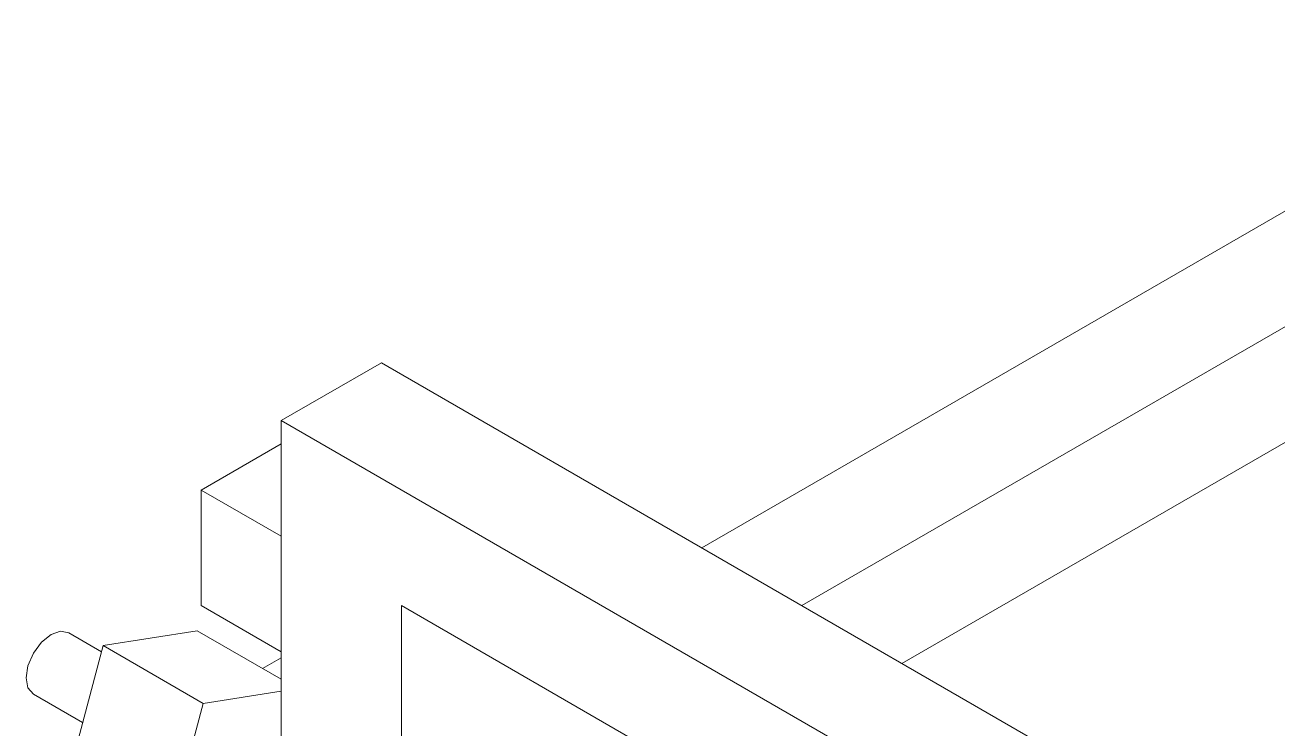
# Model space of a CAD drawing. Header units: millimetres. Extents: x -250 to 3947, y -1468 to 870.
# Drawn here: x 431.43 to 475.68, y 199.31 to 224.16 of the extents above; entities that cross this region are included whole.
import ezdxf

# ---------------------------------------------------------------- set-up
doc = ezdxf.new("R2010")
doc.units = ezdxf.units.MM

msp = doc.modelspace()

# ---------------------------------------------------------------- linework, layer by layer
at = {"color": 7, "linetype": 'Continuous', "lineweight": 15}
for p, q in [((455.3328, 205.7056), (501.0476, 232.0962)), ((458.8684, 203.6646), (503.1667, 229.2374)), ((462.4045, 201.6232), (504.5832, 225.9724)), ((444.0173, 212.2379), (440.4818, 210.1969)), ((504.8285, 177.1323), (444.0173, 212.2379)), ((440.4818, 210.1969), (440.4818, 198.3717)), ((469.531, 193.4271), (440.4818, 210.1969)), ((437.6534, 207.7463), (440.4818, 209.3791)), ((437.6534, 207.7463), (440.4818, 206.1135)), ((437.6534, 203.6636), (437.6534, 207.7463)), ((437.6534, 203.6636), (440.4818, 202.0308)), ((465.8911, 191.4457), (444.7245, 203.6649)), ((444.7245, 203.6649), (444.7245, 195.4995)), ((434.1328, 202.037), (432.975, 202.7053)), ((434.1908, 202.2547), (437.5131, 202.7762)), ((440.4818, 201.0624), (437.5131, 202.7762)), ((434.1908, 202.2547), (431.4316, 191.9077)), ((437.7264, 200.2136), (434.1908, 202.2547)), ((440.4818, 201.8266), (439.8199, 201.4445)), ((448.26, 201.6239), (448.26, 201.6232)), ((448.26, 201.6232), (448.2606, 201.6236)), ((431.7251, 200.5402), (433.4657, 199.5354)), ((437.7264, 200.2136), (440.4818, 200.6462)), ((437.7264, 200.2136), (436.5111, 195.6565)), ((451.7955, 199.5816), (451.7955, 199.5829)), ((451.7955, 199.5816), (451.7967, 199.5822))]:
    msp.add_line(p, q, dxfattribs=at)
at = {"color": 7, "linetype": 'Continuous', "lineweight": 15, "flags": 128}
msp.add_lwpolyline([(432.975, 202.7053), (432.6883, 202.761), (432.3501, 202.6434), (432.0118, 202.3705), (431.7251, 201.9837), (431.5335, 201.5419), (431.4662, 201.1125), (431.5335, 200.7607), (431.7251, 200.5402), (431.7251, 200.5402)], dxfattribs=at)

doc.saveas('drawing.dxf')
